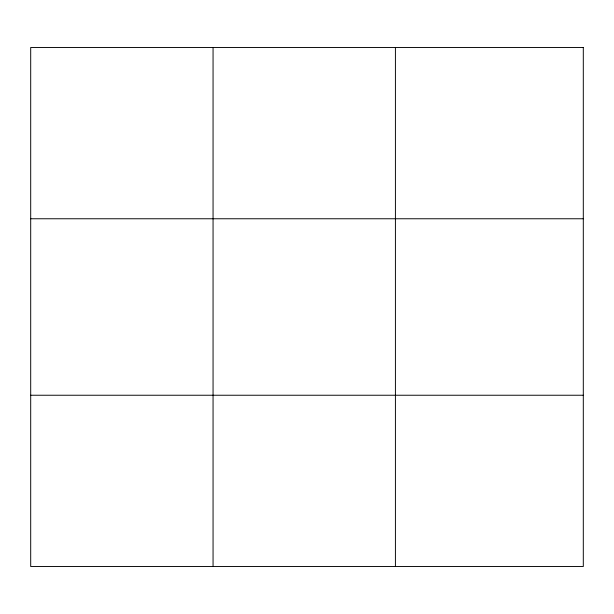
<?xml version="1.0" encoding="UTF-8"?>
<svg xmlns="http://www.w3.org/2000/svg" width="614" height="614" viewBox="0 0 614 614"><rect width="100%" height="100%" fill="white"/><g stroke="black" fill="none" stroke-linecap="round" stroke-linejoin="round"><path stroke-width="0.92" d="M213.058 566.515L213.058 47.485M395.416 566.515L395.416 47.485M30.7 218.761L583.3 218.761M30.7 395.239L583.3 395.239M583.3 47.485L583.3 566.515L30.7 566.515L30.7 47.485L583.3 47.485"/></g></svg>
